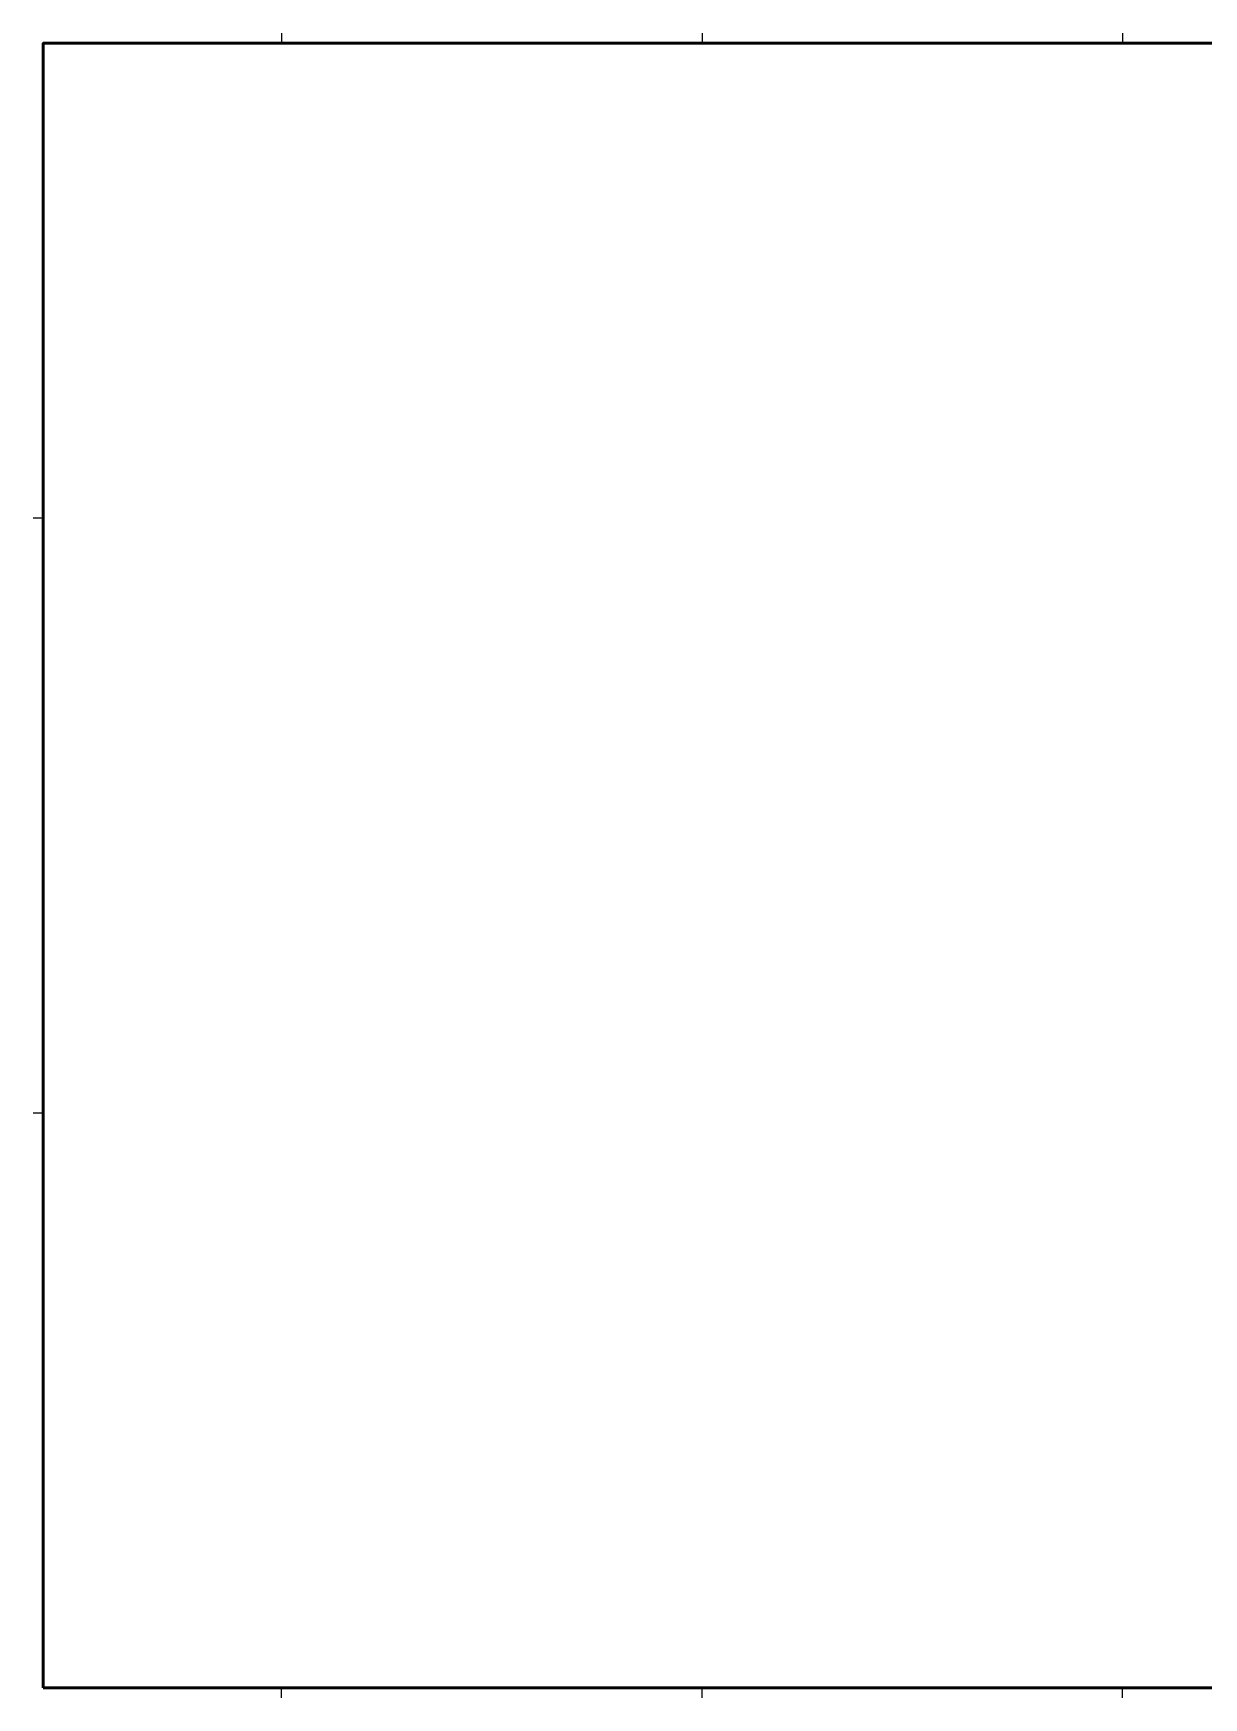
# Paper-space layout 'ark. A0' of a CAD drawing. Header units: millimetres. Extents: x 15 to 1184, y 5 to 836.
# Drawn here: x 15 to 600, y 5 to 836 of the extents above; entities that cross this region are included whole.
import ezdxf

# ---------------------------------------------------------------- set-up
doc = ezdxf.new("R2010")
doc.units = ezdxf.units.MM
doc.header["$LTSCALE"] = 0.2
doc.layers.add('_Linie cienkie', color=5, linetype='Continuous', lineweight=25)
doc.layers.add('_Linie grube', color=7, linetype='Continuous', lineweight=50)

# ---------------------------------------------------------------- blocks, each defined once
blk = doc.blocks.new('Ramka_A0')
at = {"layer": '_Linie grube'}
blk.add_lwpolyline([(20, 10), (1179, 10), (1179, 831), (20, 831)], close=True, dxfattribs=at)

psp = doc.layouts.new('ark. A0')

# ---------------------------------------------------------------- linework, layer by layer
at = {"layer": '_Linie cienkie'}
for p, q in [((139, 836), (139, 831)), ((349, 836), (349, 831)), ((559, 836), (559, 831)), ((15, 594), (20, 594)), ((15, 297), (20, 297)), ((139, 5), (139, 10)), ((349, 5), (349, 10)), ((559, 5), (559, 10))]:
    psp.add_line(p, q, dxfattribs=at)

# ---------------------------------------------------------------- block references
psp.add_blockref('Ramka_A0', (0, 0), dxfattribs=at)

doc.saveas('drawing.dxf')
